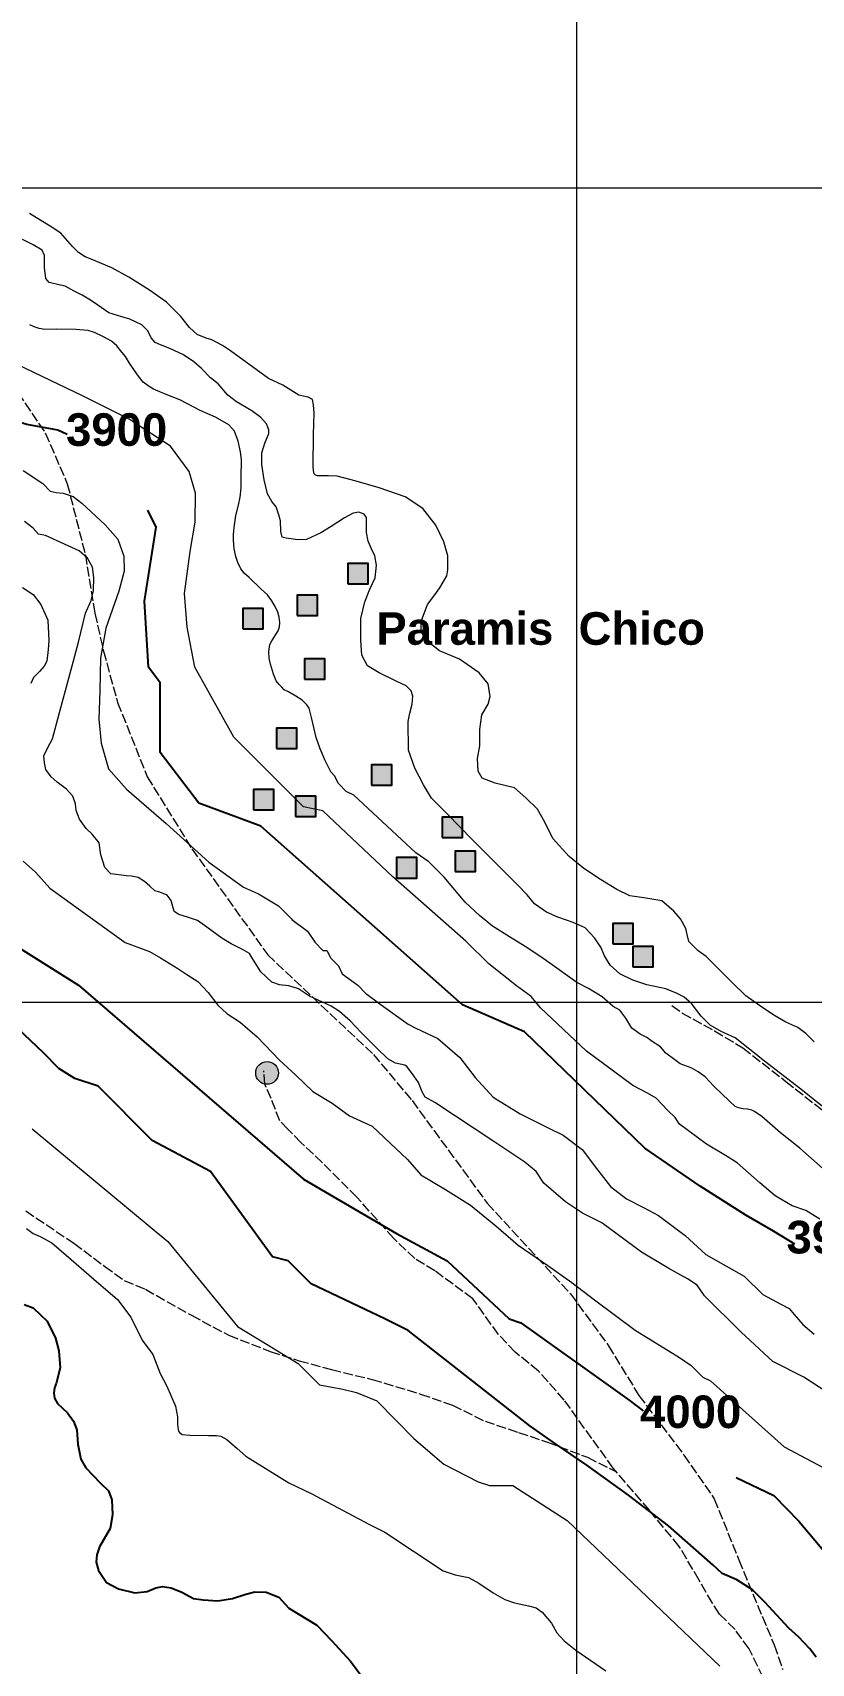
# Model space of a CAD drawing. Header units: metres. Extents: x 405809 to 420020, y 8257398 to 8272141.
# Drawn here: x 415332 to 416289, y 8263188 to 8265190 of the extents above; entities that cross this region are included whole.
import ezdxf

# ---------------------------------------------------------------- set-up
doc = ezdxf.new("R2010")
doc.units = ezdxf.units.M
doc.linetypes.add('ACAD_ISO02W100', pattern=[15, 12, -3])
for name, color, linetype, lineweight in [('CAMINOS1', 7, 'ACAD_ISO02W100', 5), ('COORDENADAS', 30, 'Continuous', 5), ('CURVAS MAESTRAS', 90, 'Continuous', 25), ('CURVAS SECUNDARIS', 46, 'Continuous', 9), ('PERIMETRO DE LA ISLA', 7, 'Continuous', 18), ('texto', 7, 'Continuous', 13)]:
    doc.layers.add(name, color=color, linetype=linetype, lineweight=lineweight)
doc.layers.add('CASAS', color=150, linetype='Continuous')
doc.layers.add('VIVIENDAS', color=1, linetype='Continuous')
doc.styles.add('CARLOS', font='arialbd.ttf', dxfattribs={"height": 48})

msp = doc.modelspace()

# ---------------------------------------------------------------- hatches: boundary and pattern name
at = {"layer": 'CAMINOS1'}
h = msp.add_hatch(color=256, dxfattribs=at)
edge = h.paths.add_edge_path()
edge.add_arc((415619.8, 8263912.9), 13.9, 0, 360)
at = {"layer": 'VIVIENDAS'}
for points in [[(415719, 8264513.6), (415744, 8264513.6), (415744, 8264538.6), (415719, 8264538.6)], [(415656.8, 8264474.5), (415681.8, 8264474.5), (415681.8, 8264499.5), (415656.8, 8264499.5)], [(415590, 8264458.4), (415615, 8264458.4), (415615, 8264483.4), (415590, 8264483.4)], [(415666, 8264396.3), (415691, 8264396.3), (415691, 8264421.3), (415666, 8264421.3)], [(415631.4, 8264311.2), (415656.4, 8264311.2), (415656.4, 8264336.2), (415631.4, 8264336.2)], [(415748.1, 8264266.4), (415773.1, 8264266.4), (415773.1, 8264291.4), (415748.1, 8264291.4)], [(415603.2, 8264235.9), (415628.2, 8264235.9), (415628.2, 8264260.9), (415603.2, 8264260.9)], [(415654.7, 8264227.8), (415679.7, 8264227.8), (415679.7, 8264252.8), (415654.7, 8264252.8)], [(415835, 8264202.1), (415860, 8264202.1), (415860, 8264227.1), (415835, 8264227.1)], [(415778.7, 8264152.3), (415803.7, 8264152.3), (415803.7, 8264177.3), (415778.7, 8264177.3)], [(415851.1, 8264160.4), (415876.1, 8264160.4), (415876.1, 8264185.4), (415851.1, 8264185.4)], [(416044.7, 8264071.4), (416069.7, 8264071.4), (416069.7, 8264096.4), (416044.7, 8264096.4)], [(416069, 8264043.3), (416094, 8264043.3), (416094, 8264068.3), (416069, 8264068.3)]]:
    msp.add_hatch(color=256, dxfattribs=at).paths.add_polyline_path(points)

# ---------------------------------------------------------------- linework, layer by layer
at = {"layer": 'CAMINOS1'}
for points in [[(415305.4, 8264760.5), (415347.4, 8264698.8), (415374.4, 8264636.5), (415396.6, 8264549.1), (415408.3, 8264477.5), (415418.8, 8264430.9), (415436.3, 8264368), (415472.6, 8264276.6), (415527.5, 8264188.1), (415620.6, 8264058.1), (415750.4, 8263935.6), (415798, 8263878.9), (415890.2, 8263753), (415992.8, 8263641.5), (416039.3, 8263578), (416076.7, 8263516.8), (416132, 8263443.7), (416169.3, 8263390), (416199.4, 8263314.9), (416242.8, 8263210.5), (416253.3, 8263180.2)], [(416117.1, 8263995.8), (416129.9, 8263986.5), (416169.5, 8263964.5), (416204.4, 8263943.6), (416257, 8263902.6), (416316.3, 8263856.1)], [(416235.9, 8263157.1), (416212, 8263205.8), (416194.7, 8263229.3), (416175.6, 8263248.4), (416166.9, 8263261.8), (416150.7, 8263290.2), (416126.2, 8263331.5), (416089.5, 8263375.8), (416045.1, 8263427.7), (415984.9, 8263511.2), (415953.4, 8263546.8), (415924.7, 8263570), (415904.1, 8263591.9), (415872.6, 8263635.6), (415826.1, 8263669.8), (415801.4, 8263685.1), (415775.4, 8263709.7), (415730.2, 8263760.3), (415687.6, 8263802.9), (415661.5, 8263827.6), (415645.2, 8263843.9), (415635.6, 8263854.1), (415624.7, 8263881.4), (415617.2, 8263899), (415615.9, 8263915.3)], [(415323.4, 8263743.4), (415382.6, 8263703.8), (415420.2, 8263675.5), (415444.3, 8263658.1), (415470.5, 8263647.2), (415526.9, 8263615.3), (415572.7, 8263590.8), (415623.6, 8263571), (415659.1, 8263559.5), (415699, 8263548.6), (415748.8, 8263536.6), (415808.3, 8263518.6), (415847.7, 8263504.9), (415887.6, 8263485.2), (415928.7, 8263471.5), (415964.2, 8263459.5), (416013.4, 8263440.9), (416049.1, 8263423)]]:
    msp.add_lwpolyline(points, dxfattribs=at)
at = {"layer": 'CASAS'}
msp.add_lwpolyline([(416294.4, 8263195.5), (416286.5, 8263205.9), (416272.9, 8263220.6), (416260.7, 8263231), (416231.4, 8263263.2), (416216, 8263278.3), (416196.8, 8263290.6), (416179, 8263298.3), (416167.6, 8263308.8), (416113, 8263356.7), (416064, 8263394.3), (416012.5, 8263431.4), (415974, 8263457.5), (415942.7, 8263479.6), (415793.2, 8263596.6), (415764.6, 8263610.9), (415674.1, 8263653.8), (415645.6, 8263682.3), (415626.5, 8263687.1), (415550.3, 8263791.9), (415478.9, 8263830), (415412.2, 8263896.7), (415383.6, 8263906.2), (415364, 8263918.5), (415344.7, 8263938.2), (415313.9, 8263967.2)], dxfattribs=at)
at = {"layer": 'COORDENADAS'}
for p, q in [((416000, 8271350), (416000, 8257550)), ((406200, 8265000), (419600, 8265000)), ((406200, 8264000), (419600, 8264000))]:
    msp.add_line(p, q, dxfattribs=at)
msp.add_circle((415619.8, 8263912.9), 13.9, dxfattribs=at)
at = {"layer": 'CURVAS MAESTRAS'}
for points in [[(415374.4, 8264696.8), (415362.8, 8264702.4), (415324.8, 8264709.1), (415302.6, 8264715.9), (415231.2, 8264773.1), (415126.4, 8264901.7), (414974, 8264992.2), (414793, 8265168.4), (414750.1, 8265192.3), (414697.7, 8265235.1), (414616.7, 8265292.3), (414550, 8265316.1), (414392.9, 8265497.1), (414373.5, 8265545.2), (414343.5, 8265571.4), (414309.8, 8265598.9), (414279.8, 8265613.8), (414232.8, 8265639.9)], [(416268.4, 8263702.8), (416241.8, 8263718.8), (416208.1, 8263738.3), (416152.1, 8263773.7), (416083.8, 8263820.5), (415936.1, 8263963.4), (415859.9, 8263996.7), (415612.2, 8264215.8), (415536, 8264244.4), (415488.4, 8264306.3), (415488.4, 8264392), (415474.1, 8264411.1), (415469.3, 8264492.1), (415483.5, 8264583), (415473.5, 8264604.2)], [(415301.7, 8264404.5), (415300.4, 8264378.1), (415274, 8264349.2), (415207.4, 8264263.4), (415178.8, 8264206.3), (415188.3, 8264163.4), (415216.9, 8264134.8), (415264.5, 8264120.5), (415297.9, 8264077.7), (415388.4, 8264020.5), (415664.6, 8263782.4), (415778.9, 8263715.7), (415840.9, 8263682.3), (415917.1, 8263610.9), (415931.4, 8263606.1), (416064.7, 8263510.9), (416081.8, 8263498)], [(415321.4, 8263628.4), (415332.6, 8263624.4), (415349.8, 8263608.1), (415359.8, 8263587.2), (415364.2, 8263571.5), (415365.7, 8263550.8), (415360.6, 8263531.5), (415358.7, 8263526.1), (415358, 8263519.9), (415358.7, 8263513.5), (415362.6, 8263506.8), (415374.5, 8263495.4), (415382.1, 8263485.4), (415386.1, 8263474.6), (415387.5, 8263457), (415391.1, 8263438.6), (415397.3, 8263427.8), (415414.9, 8263409.4), (415425.2, 8263399.6), (415429.2, 8263388.7), (415429.8, 8263370.3), (415426.9, 8263353.6), (415414.2, 8263331), (415410.7, 8263321.2), (415410, 8263312.1), (415412.9, 8263302), (415422.4, 8263287), (415437.3, 8263279.4), (415457.6, 8263274.3), (415472.5, 8263276.1), (415483.1, 8263280.8), (415491.4, 8263282.3), (415502.1, 8263280.8), (415515.2, 8263275.3), (415529.3, 8263267.7), (415541.3, 8263265.9), (415559.2, 8263264.8), (415577.4, 8263267.7), (415593.8, 8263272.8), (415604.7, 8263275.7), (415618.9, 8263275.3), (415634.2, 8263269.1), (415646.6, 8263255.7), (415681.1, 8263234.6), (415699.1, 8263216), (415722.4, 8263190.4), (415738.7, 8263168.4)], [(416196.1, 8263416.1), (416242.6, 8263393.9), (416273.2, 8263362.4), (416364.8, 8263253.6)]]:
    msp.add_lwpolyline(points, dxfattribs=at)
at = {"layer": 'CURVAS SECUNDARIS'}
for points in [[(416318.3, 8263859.1), (416274, 8263894.4), (416230.9, 8263927.5), (416195.1, 8263955.9), (416177.9, 8263963.9), (416164.2, 8263971.7), (416153.3, 8263982.6), (416141.1, 8263998.3), (416132.4, 8264005.8), (416123.8, 8264010.5), (416109.7, 8264016), (416086.2, 8264021.1), (416069, 8264026.9), (416053.3, 8264034.7), (416041.5, 8264045.4), (416034.4, 8264056.7), (416029.7, 8264067.3), (416022.3, 8264079), (416010.5, 8264091.3), (415996, 8264097.5), (415977.2, 8264104.2), (415963.1, 8264110.4), (415948.5, 8264120.7), (415939.5, 8264131.6), (415928.1, 8264143.4), (415871.6, 8264200.1), (415841.6, 8264230.8), (415822, 8264250.4), (415812, 8264266.7), (415801.4, 8264287.3), (415793.8, 8264309.2), (415793.3, 8264344.4), (415795.2, 8264354.6), (415798.3, 8264365.6), (415798.9, 8264375.5), (415797, 8264382.3), (415790.8, 8264388.2), (415778.4, 8264394.1), (415757.5, 8264404.4), (415743.1, 8264412.8), (415736.2, 8264426), (415734.9, 8264444.3), (415734.9, 8264470.8), (415740, 8264491.6), (415746.3, 8264507), (415752.6, 8264520.9), (415754.2, 8264536.5), (415752.2, 8264548), (415747.7, 8264557.5), (415744.2, 8264566), (415742.2, 8264576.5), (415742.2, 8264588.1), (415742.2, 8264595.2), (415739.2, 8264599.2), (415732.6, 8264601.7), (415725.6, 8264600.2), (415715.1, 8264594.7), (415698.5, 8264584.1), (415686, 8264576.1), (415668.4, 8264568.1), (415657.8, 8264567.6), (415643.2, 8264569.6), (415638.5, 8264570.9), (415636.9, 8264577.7), (415636.5, 8264591), (415634.5, 8264598.3), (415631.2, 8264607.9), (415625.6, 8264614.7), (415620.4, 8264623.9), (415616.4, 8264641.2), (415613.6, 8264660), (415613.6, 8264674.6), (415617.2, 8264686.3), (415622, 8264698.3), (415622.1, 8264702.7), (415619.3, 8264710.1), (415612.2, 8264718), (415601.3, 8264725.8), (415582.1, 8264736.9), (415571.6, 8264745.4), (415559.6, 8264759.3), (415550.2, 8264766.4), (415539.4, 8264777.8), (415529.9, 8264786.1), (415517.1, 8264794.9), (415500.5, 8264802.4), (415488.8, 8264807.2), (415482.2, 8264809.9), (415477.3, 8264815.8), (415473.3, 8264824.4), (415466.2, 8264831.8), (415451.3, 8264838.4), (415441.6, 8264841.6), (415425.3, 8264846.2), (415411.9, 8264855.6), (415403, 8264861.8), (415392.7, 8264867.9), (415383, 8264873), (415371.8, 8264879), (415362.6, 8264881.3), (415352.2, 8264883.4), (415348.1, 8264888.6), (415346.5, 8264902), (415346.5, 8264916.6), (415343.4, 8264923.3), (415332.5, 8264930), (415319.4, 8264936.4)], [(416317.2, 8263782.4), (416274.3, 8263820.5), (416250.5, 8263839.5), (416227.5, 8263859.4), (416218.5, 8263865.4), (416215.3, 8263867.3), (416209.9, 8263868.5), (416204.7, 8263869), (416199, 8263869.9), (416194.7, 8263871.6), (416188, 8263878.2), (416168.6, 8263896.8), (416158.1, 8263908.1), (416149.6, 8263914.4), (416140.8, 8263919), (416127.2, 8263924.1), (416120.6, 8263928.9), (416109.7, 8263937.4), (416103.3, 8263945.1), (416093, 8263951.4), (416086.3, 8263956.5), (416078.1, 8263960.5), (416068.1, 8263968.1), (416060.5, 8263980.1), (416053.3, 8263990.1), (416045.1, 8263994.6), (416031.4, 8264006.2), (416014.8, 8264016.5), (416000.3, 8264023.8), (415967.2, 8264047.7), (415955.1, 8264056.5), (415936.9, 8264068.3), (415917.5, 8264080.1), (415896.6, 8264093.1), (415880.9, 8264106.2), (415863.2, 8264122.7), (415837.4, 8264153.4), (415818.5, 8264172), (415802.7, 8264183.1), (415726.5, 8264253.9), (415717, 8264258.7), (415707.5, 8264268.2), (415702.7, 8264277.7), (415698, 8264282.5), (415690.8, 8264297.3), (415684.9, 8264311), (415680, 8264325), (415674.3, 8264349.2), (415671.4, 8264361), (415668.6, 8264365), (415663, 8264370.6), (415655.3, 8264375.6), (415646.3, 8264381.1), (415641, 8264383.5), (415637.8, 8264386.5), (415634.4, 8264390.4), (415631, 8264394.6), (415629.2, 8264398.4), (415627.6, 8264402.8), (415623.9, 8264415), (415622.6, 8264422.2), (415622.1, 8264430.6), (415623.4, 8264439.2), (415625.6, 8264443.4), (415633.3, 8264455.9), (415635.2, 8264460.6), (415635.6, 8264466), (415634.7, 8264472.7), (415633, 8264478.6), (415630.1, 8264484.7), (415625.6, 8264492.8), (415620.4, 8264500.1), (415612.4, 8264507), (415597.8, 8264521.2), (415591.8, 8264526.8), (415587.6, 8264531.9), (415583.8, 8264539.8), (415581.4, 8264547), (415579.6, 8264556.6), (415578.7, 8264567), (415578.6, 8264574.4), (415579.8, 8264585.9), (415581.6, 8264597.4), (415584.8, 8264610.1), (415586.8, 8264620), (415587.9, 8264631.5), (415588.1, 8264643.7), (415588.5, 8264666.1), (415587.3, 8264675.7), (415584.5, 8264688.8), (415579.7, 8264700.9), (415573, 8264708.7), (415556.4, 8264718.3), (415537.5, 8264726.2), (415512.6, 8264739.6), (415495.9, 8264746), (415480.4, 8264752.7), (415473.7, 8264756.5), (415467.6, 8264761.3), (415461.8, 8264768.6), (415456.9, 8264775.7), (415450.8, 8264784.7), (415445.8, 8264792.6), (415441.6, 8264798), (415435.2, 8264806), (415428.6, 8264811.4), (415419, 8264816.8), (415408, 8264822.1), (415400, 8264824.5), (415385, 8264825.7), (415360.8, 8264826.2), (415346.9, 8264825.9), (415339.7, 8264827.2), (415333.6, 8264829), (415328.5, 8264831.5)], [(416299.1, 8263733.3), (416281.7, 8263744.1), (416265.1, 8263749.6), (416243.9, 8263761.9), (416225.1, 8263778.1), (416197.3, 8263802.5), (416183, 8263811.7), (416159.6, 8263825.5), (416126.4, 8263850.2), (416121, 8263858.3), (416112.2, 8263866.7), (416097.9, 8263881.8), (416087.1, 8263888), (416069, 8263897.6), (416012.3, 8263939.5), (415955.8, 8263992.7), (415944.1, 8264006.8), (415926.2, 8264019.7), (415892.2, 8264046.9), (415863.9, 8264074.6), (415774.2, 8264153.9), (415688.4, 8264234.9), (415664.6, 8264239.6), (415578.9, 8264325.4), (415531.3, 8264411.1), (415521.5, 8264460.4), (415518.4, 8264501.5), (415525.2, 8264553.3), (415531.4, 8264589.2), (415532, 8264624.8), (415524, 8264651.3), (415501.2, 8264682.6), (415468.5, 8264703.7), (415450.3, 8264715.9), (415393.1, 8264744.5), (415293.1, 8264792.2)], [(415320.4, 8264652.7), (415344.3, 8264636.7), (415353.4, 8264627.2), (415360.9, 8264625.6), (415369.4, 8264625), (415381.6, 8264620.8), (415392.3, 8264612.8), (415421.1, 8264586.2), (415436.6, 8264568.6), (415443.8, 8264547.5), (415444.4, 8264529), (415437.8, 8264504.4), (415421.6, 8264459.3), (415415.3, 8264422.3), (415414.5, 8264382), (415413, 8264347.3), (415416.1, 8264317.7), (415425.2, 8264286.5), (415447.3, 8264261.4), (415496.1, 8264219.4), (415548.5, 8264171.8), (415590.8, 8264141.2), (415609.2, 8264133), (415633.7, 8264118.1), (415654.2, 8264097.6), (415650.3, 8264101.5), (415669.4, 8264087.2), (415678.9, 8264072.9), (415688.4, 8264063.4), (415693.2, 8264063.4), (415698, 8264053.9), (415707.5, 8264044.3), (415712.3, 8264034.8), (415731.3, 8264020.5), (415740.8, 8264011), (415759.9, 8263996.7), (415793.2, 8263972.9), (415802.8, 8263968.1), (415829.6, 8263955.1), (415856.5, 8263931.7), (415875.5, 8263907.5), (415897.5, 8263883.1), (415930.7, 8263862.6), (415965.8, 8263845.1), (415983.4, 8263836.3), (416006.8, 8263818.8), (416024.4, 8263795.4), (416041.8, 8263773.3), (416061.5, 8263758.5), (416082.1, 8263747.7), (416100.8, 8263737.9), (416133.3, 8263713.3), (416158.9, 8263689.8), (416183.5, 8263676), (416206.1, 8263663.2), (416228.7, 8263640.7), (416251, 8263629), (416261.1, 8263623.7), (416267.4, 8263616.3), (416278, 8263604.2), (416283.3, 8263599.4), (416291.9, 8263592.3)], [(416113.4, 8263672.9), (416080, 8263692.8), (416031.2, 8263728.8), (416007.2, 8263740.8), (415986.6, 8263754.5), (415959.9, 8263777.6), (415950.4, 8263791.9), (415936.6, 8263803.5), (415898.5, 8263828.7), (415825.8, 8263876.7), (415814, 8263883.2), (415810.2, 8263889.7), (415806, 8263901.1), (415800.1, 8263909.2), (415792, 8263920.4), (415789.1, 8263922.3), (415777.8, 8263925), (415768.4, 8263930.1), (415754.6, 8263943.2), (415735.7, 8263962.1), (415722, 8263976.8), (415708.9, 8263988.5), (415698.6, 8263995), (415672.1, 8264007.4), (415658.3, 8264016.4), (415646.6, 8264019.8), (415635.2, 8264021.3), (415625.6, 8264024.4), (415612.2, 8264037.1), (415601.2, 8264054.6), (415598.1, 8264059.7), (415589.8, 8264064.3), (415575.7, 8264071.5), (415564.3, 8264078.4), (415545.7, 8264092.1), (415534.4, 8264100.2), (415523.3, 8264103.6), (415511.6, 8264107.3), (415505.8, 8264111.3), (415502.1, 8264124.5), (415497.2, 8264131.3), (415488.3, 8264134.9), (415482.1, 8264136.7), (415475.7, 8264142.3), (415469.4, 8264148.1), (415461.3, 8264152.8), (415453.2, 8264154.5), (415447.1, 8264155), (415427.9, 8264157.5), (415420.7, 8264165.3), (415415.8, 8264180.9), (415413.4, 8264195.3), (415405, 8264206.2), (415397.6, 8264213.2), (415389.5, 8264224.5), (415385.2, 8264235.4), (415384.5, 8264243.5), (415381.3, 8264252.8), (415373.6, 8264261.3), (415361.9, 8264270.1), (415354.5, 8264276.4), (415348, 8264285.4), (415346.5, 8264293.8), (415345.7, 8264302.5), (415350.4, 8264312.4), (415356.4, 8264323.1), (415364.6, 8264354), (415377.6, 8264402.3), (415388.1, 8264442.1), (415397, 8264477.7), (415403.9, 8264492.9), (415406.7, 8264505.3), (415407, 8264521.4), (415405.6, 8264534.1), (415399.1, 8264545.2), (415388.9, 8264554), (415371.1, 8264562.1), (415347.8, 8264572.7), (415338.9, 8264574.6), (415332.4, 8264581.9), (415321.9, 8264590)], [(415319.3, 8264509), (415332.5, 8264500.6), (415342.1, 8264488), (415350.4, 8264469.1), (415351.9, 8264443.9), (415351, 8264433), (415349.5, 8264418.6), (415346, 8264412.4), (415340.4, 8264406), (415333.1, 8264398.7), (415329.6, 8264391.3)], [(415320.2, 8264172.8), (415335.5, 8264159.6), (415353, 8264139.9), (415445.5, 8264072.9), (415475.3, 8264062.2), (415489, 8264054.3), (415510.3, 8264041), (415521.4, 8264033.6), (415534.6, 8264025.1), (415547.3, 8264011.9), (415559.5, 8263996.3), (415570.6, 8263985.8), (415587, 8263975.2), (415607.6, 8263957.3), (415635.2, 8263928.6), (415655.3, 8263910.1), (415675.9, 8263890.1), (415699.8, 8263875.6), (415721, 8263860.3), (415749, 8263847.6), (415771.2, 8263826.5), (415792.3, 8263806.5), (415808.6, 8263787.8), (415839.1, 8263769.7), (415869.6, 8263750.7), (415901, 8263725), (415928.5, 8263701.3), (415964.6, 8263676.6), (415994.1, 8263655.4), (416022.1, 8263634.3), (416072.1, 8263597.1), (416126.6, 8263563.3), (416140.9, 8263553.7), (416155.2, 8263539.4), (416164.8, 8263534.7), (416255.3, 8263453.7), (416336.2, 8263410.8)], [(416294.4, 8263195.5), (416286.5, 8263205.9), (416272.9, 8263220.6), (416260.7, 8263231), (416231.4, 8263263.2), (416216, 8263278.3), (416196.8, 8263290.6), (416179, 8263298.3), (416167.6, 8263308.8), (416113, 8263356.7), (416064, 8263394.3), (416012.5, 8263431.4), (415974, 8263457.5), (415942.7, 8263479.6), (415793.2, 8263596.6), (415764.6, 8263610.9), (415674.1, 8263653.8), (415645.6, 8263682.3), (415626.5, 8263687.1), (415550.3, 8263791.9), (415478.9, 8263830), (415412.2, 8263896.7), (415383.6, 8263906.2), (415364, 8263918.5), (415344.7, 8263938.2), (415313.9, 8263967.2)], [(415331.2, 8263844.3), (415497.9, 8263706.1), (415583.6, 8263601.4), (415619.8, 8263579.3), (415658.2, 8263556), (415684.2, 8263530), (415713, 8263524.5), (415729.6, 8263520.3), (415754.8, 8263510.1), (415778.6, 8263486.3), (415800, 8263464), (415837, 8263432.5), (415879, 8263410.8), (415893.3, 8263406.1), (415921.8, 8263406.1), (415988.5, 8263363.2), (416176.2, 8263184.5)], [(415324.2, 8263721.7), (415332.4, 8263715.6), (415341.2, 8263712.2), (415355.4, 8263704.1), (415373, 8263689.2), (415407, 8263659.6), (415436.2, 8263634.7), (415452.6, 8263613), (415466.6, 8263584.9), (415479.5, 8263567.1), (415488.7, 8263544), (415496.7, 8263528.4), (415507.5, 8263503.7), (415509.7, 8263490.7), (415509.8, 8263481.7), (415510.4, 8263477.4), (415511.1, 8263473.1), (415512.1, 8263471.2), (415515.4, 8263468.9), (415525, 8263468), (415547.9, 8263467.8), (415557.7, 8263467.8), (415563.1, 8263466.7), (415570.4, 8263462.7), (415583.3, 8263451.6), (415593.6, 8263442.5), (415646.5, 8263409.6), (415674.1, 8263396.5), (415745.6, 8263358.4), (415764.6, 8263348.9), (415836.1, 8263301.3), (415851.1, 8263296.5), (415867.5, 8263293.4), (415880.1, 8263286.2), (415897.7, 8263274.4), (415911.8, 8263266.4), (415923.7, 8263262.2), (415940.9, 8263258.7), (415950.5, 8263256), (415957.8, 8263250.6), (415969.3, 8263237.2), (415975.8, 8263225.3), (415985, 8263215.4), (415999.2, 8263203.9), (416036, 8263178.6)], [(416317, 8263514.8), (416279.1, 8263539.4), (416241, 8263558.5), (416202.1, 8263594.4), (416157.3, 8263639.4), (416148.3, 8263652.1), (416136.5, 8263660), (416128.1, 8263664.5), (416113.4, 8263672.9)]]:
    msp.add_lwpolyline(points, dxfattribs=at)
at = {"layer": 'PERIMETRO DE LA ISLA'}
msp.add_lwpolyline([(416292.1, 8263951), (416281.6, 8263961.5), (416271.8, 8263968.9), (416257, 8263975.4), (416242.5, 8263983.8), (416224.9, 8263995.9), (416207.9, 8264007.5), (416190.9, 8264024.4), (416169.1, 8264046), (416159.1, 8264056), (416149.5, 8264062.9), (416142.9, 8264069.5), (416137.9, 8264074.5), (416135.9, 8264082.8), (416134.1, 8264090.4), (416127.9, 8264102), (416119.7, 8264111.7), (416105, 8264124.1), (416082.5, 8264128), (416065.7, 8264130.4), (416049.5, 8264138.3), (416029.3, 8264150.6), (416009.1, 8264163.9), (415990.8, 8264178.6), (415970.9, 8264200.9), (415960.9, 8264220.9), (415951.9, 8264236.9), (415937.9, 8264250.9), (415923.9, 8264262.9), (415899.9, 8264268.9), (415883.9, 8264274.9), (415879.2, 8264283.5), (415878.5, 8264299), (415881.4, 8264314.5), (415881.1, 8264334.8), (415883.8, 8264352.7), (415891.5, 8264365.6), (415893.8, 8264375.3), (415891.5, 8264390.9), (415880.4, 8264404.2), (415856.4, 8264421.1), (415831.5, 8264431.2), (415814.6, 8264444.8), (415809, 8264455.2), (415809, 8264467.2), (415817, 8264488), (415825.8, 8264500), (415831.9, 8264508.5), (415840.5, 8264523.2), (415842, 8264530.7), (415842, 8264547.9), (415836.9, 8264565), (415827.3, 8264585.7), (415811.1, 8264605.9), (415789.4, 8264620.3), (415757.7, 8264631.6), (415729.2, 8264639.7), (415706.1, 8264645.6), (415695.2, 8264646.1), (415689.4, 8264646.1), (415681.9, 8264646.3), (415679.4, 8264647), (415677.6, 8264648.8), (415676.7, 8264652.6), (415676.5, 8264657.9), (415676.8, 8264696.9), (415677.9, 8264723.1), (415677, 8264733.3), (415675.6, 8264739.8), (415670.5, 8264742.6), (415658.9, 8264745.4), (415639.3, 8264757.5), (415621.8, 8264765.8), (415575.1, 8264799.5), (415565.1, 8264806.3), (415552.1, 8264813), (415545, 8264815.1), (415534.1, 8264819.7), (415524.4, 8264828.4), (415514, 8264841.8), (415496.2, 8264859.4), (415475.5, 8264874.2), (415450, 8264890.2), (415429.2, 8264901.6), (415403.8, 8264912.3), (415396.2, 8264915), (415388.2, 8264920.6), (415380.9, 8264928), (415366.3, 8264944.2), (415353.2, 8264952.7), (415342.1, 8264959.8), (415327.8, 8264968.5)], dxfattribs=at)
at = {"layer": 'VIVIENDAS'}
for points in [[(415719, 8264513.6), (415744, 8264513.6), (415744, 8264538.6), (415719, 8264538.6)], [(415656.8, 8264474.5), (415681.8, 8264474.5), (415681.8, 8264499.5), (415656.8, 8264499.5)], [(415590, 8264458.4), (415615, 8264458.4), (415615, 8264483.4), (415590, 8264483.4)], [(415666, 8264396.3), (415691, 8264396.3), (415691, 8264421.3), (415666, 8264421.3)], [(415631.4, 8264311.2), (415656.4, 8264311.2), (415656.4, 8264336.2), (415631.4, 8264336.2)], [(415748.1, 8264266.4), (415773.1, 8264266.4), (415773.1, 8264291.4), (415748.1, 8264291.4)], [(415603.2, 8264235.9), (415628.2, 8264235.9), (415628.2, 8264260.9), (415603.2, 8264260.9)], [(415654.7, 8264227.8), (415679.7, 8264227.8), (415679.7, 8264252.8), (415654.7, 8264252.8)], [(415835, 8264202.1), (415860, 8264202.1), (415860, 8264227.1), (415835, 8264227.1)], [(415778.7, 8264152.3), (415803.7, 8264152.3), (415803.7, 8264177.3), (415778.7, 8264177.3)], [(415851.1, 8264160.4), (415876.1, 8264160.4), (415876.1, 8264185.4), (415851.1, 8264185.4)], [(416044.7, 8264071.4), (416069.7, 8264071.4), (416069.7, 8264096.4), (416044.7, 8264096.4)], [(416069, 8264043.3), (416094, 8264043.3), (416094, 8264068.3), (416069, 8264068.3)]]:
    msp.add_lwpolyline(points, close=True, dxfattribs=at)

# ---------------------------------------------------------------- texts
at = {"layer": 'texto', "style": 'CARLOS'}
for s, p in [('3900', (415372.9, 8264683)), ('Paramis  Chico', (415754.1, 8264438.7)), ('3900', (416258, 8263691.3)), ('4000', (416078.1, 8263476.8))]:
    msp.add_text(s, height=40, dxfattribs=at).set_placement(p)

doc.saveas('drawing.dxf')
